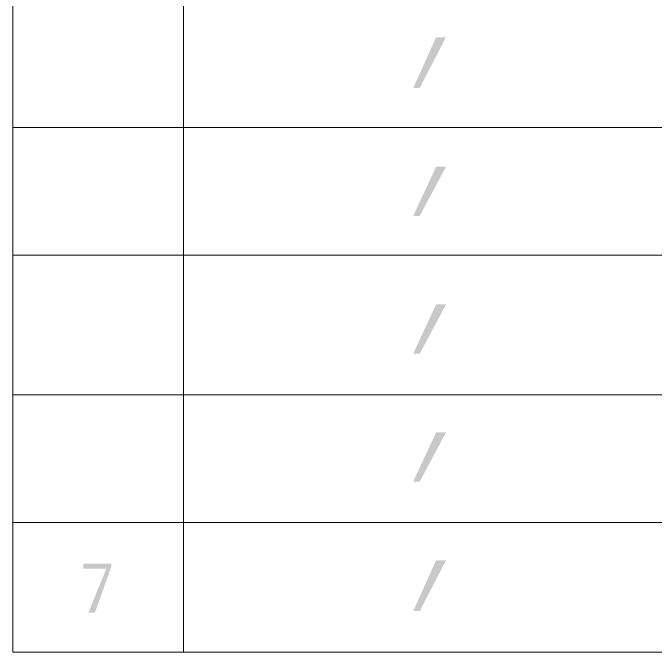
# Model space of a CAD drawing. Extents: x 457 to 4918, y -67 to 391.
# Drawn here: x 2721.34 to 2766.09, y 138.65 to 183.21 of the extents above; entities that cross this region are included whole.
import ezdxf

# ---------------------------------------------------------------- set-up
doc = ezdxf.new("R2010")
doc.units = 0
doc.header["$LTSCALE"] = 40
doc.header["$MEASUREMENT"] = 0
doc.layers.get('0').update_dxf_attribs({"linetype": 'CONTINUOUS'})

msp = doc.modelspace()

# ---------------------------------------------------------------- hatches: boundary and pattern name
h = msp.add_hatch(color=0)
h.dxf.hatch_style = 2
h.paths.add_polyline_path([(2751.513, 181.509), (2749.684, 177.965), (2749.227, 177.965), (2750.827, 181.509)])
h = msp.add_hatch(color=0)
h.dxf.hatch_style = 2
h.paths.add_polyline_path([(2751.513, 172.479), (2749.684, 169.05), (2749.227, 169.05), (2750.827, 172.479)])
h = msp.add_hatch(color=0)
h.dxf.hatch_style = 2
h.paths.add_polyline_path([(2751.513, 162.878), (2749.684, 159.449), (2749.227, 159.449), (2750.827, 162.878)])
h = msp.add_hatch(color=0)
h.dxf.hatch_style = 2
h.paths.add_polyline_path([(2751.513, 153.962), (2749.684, 150.533), (2749.227, 150.533), (2750.827, 153.962)])
h = msp.add_hatch(color=0)
h.dxf.hatch_style = 2
h.paths.add_polyline_path([(2751.513, 145.047), (2749.684, 141.504), (2749.227, 141.504), (2750.827, 145.047)])
h = msp.add_hatch(color=0)
h.dxf.hatch_style = 2
h.paths.add_polyline_path([(2726.595, 141.389), (2727.853, 144.475), (2726.253, 144.475), (2726.253, 144.818), (2728.196, 144.818), (2728.196, 144.59), (2727.053, 141.389)])

# ---------------------------------------------------------------- linework, layer by layer
at = {"color": 0, "lineweight": 9}
msp.add_lwpolyline([(2721.338, 138.646), (2931.421, 138.646), (2931.421, 220.028)], dxfattribs=at)
for points in [[(2733.225, 138.646), (2733.225, 138.646), (2733.225, 201.968), (2733.225, 201.968)], [(2721.338, 138.646), (2721.338, 138.646), (2721.338, 193.053), (2721.338, 193.053)], [(2721.338, 175.222), (2721.338, 175.222), (2931.421, 175.222), (2931.421, 175.222)], [(2721.338, 166.307), (2721.338, 166.307), (2931.421, 166.307), (2931.421, 166.307)], [(2721.338, 156.591), (2721.338, 156.591), (2931.421, 156.591), (2931.421, 156.591)], [(2721.338, 147.676), (2721.338, 147.676), (2931.421, 147.676), (2931.421, 147.676)]]:
    msp.add_open_spline(points, degree=3, dxfattribs=at)

doc.saveas('drawing.dxf')
